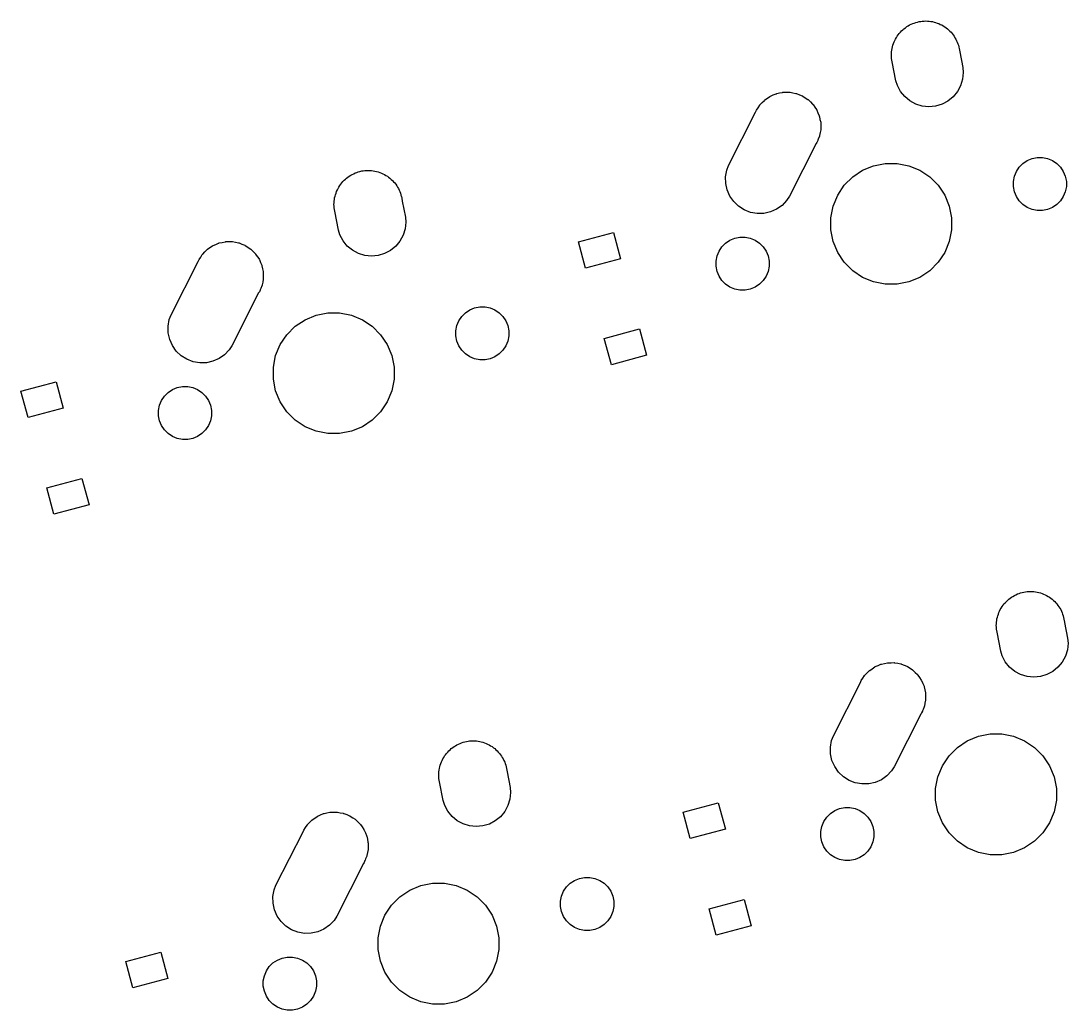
# Model space of a CAD drawing. Extents: x -26.1 to -7.5, y -7.6 to -2.3.
# Drawn here: x -13.969 to -12.608, y -6.463 to -5.178 of the extents above; entities that cross this region are included whole.
import ezdxf

# ---------------------------------------------------------------- set-up
doc = ezdxf.new("R2010")
doc.units = 0
doc.header["$MEASUREMENT"] = 0
doc.layers.add('BLACK', color=7, linetype='CONTINUOUS')

msp = doc.modelspace()

# ---------------------------------------------------------------- linework, layer by layer
at = {"layer": 'BLACK', "linetype": 'CONTINUOUS'}
for p, q in [((-12.8175, -5.18559), (-12.8156, -5.1846)), ((-12.8156, -5.1846), (-12.8138, -5.18343)), ((-12.8138, -5.18343), (-12.8117, -5.18256)), ((-12.8117, -5.18256), (-12.8097, -5.1815)), ((-12.8097, -5.1815), (-12.8077, -5.1809)), ((-12.8077, -5.1809), (-12.8058, -5.18009)), ((-12.8058, -5.18009), (-12.8036, -5.17965)), ((-12.8036, -5.17965), (-12.8014, -5.179)), ((-12.8014, -5.179), (-12.7993, -5.1788)), ((-12.7993, -5.1788), (-12.7972, -5.17839)), ((-12.7972, -5.17839), (-12.795, -5.17839)), ((-12.795, -5.17839), (-12.7927, -5.17817)), ((-12.7927, -5.17817), (-12.7906, -5.17839)), ((-12.7906, -5.17839), (-12.7885, -5.17839)), ((-12.7885, -5.17839), (-12.7863, -5.17883)), ((-12.7863, -5.17883), (-12.784, -5.17906)), ((-12.784, -5.17906), (-12.782, -5.17968)), ((-12.782, -5.17968), (-12.7799, -5.18009)), ((-12.7799, -5.18009), (-12.7778, -5.18095)), ((-12.7778, -5.18095), (-12.7757, -5.18162)), ((-12.7757, -5.18162), (-12.7738, -5.18262)), ((-12.7738, -5.18262), (-12.7719, -5.18343)), ((-12.7719, -5.18343), (-12.77, -5.18468)), ((-12.8308, -5.19982), (-12.8298, -5.19782)), ((-12.8298, -5.19782), (-12.8284, -5.1962)), ((-12.8284, -5.1962), (-12.8273, -5.19444)), ((-12.8273, -5.19444), (-12.8257, -5.19284)), ((-12.8257, -5.19284), (-12.8242, -5.1911)), ((-12.8242, -5.1911), (-12.8226, -5.18977)), ((-12.8226, -5.18977), (-12.8211, -5.18827)), ((-12.8211, -5.18827), (-12.8192, -5.18702)), ((-12.8192, -5.18702), (-12.8175, -5.18559)), ((-12.77, -5.18468), (-12.768, -5.18576)), ((-12.768, -5.18576), (-12.7664, -5.1871)), ((-12.7664, -5.1871), (-12.7646, -5.18827)), ((-12.7646, -5.18827), (-12.763, -5.18987)), ((-12.763, -5.18987), (-12.7613, -5.19131)), ((-12.7613, -5.19131), (-12.7599, -5.19295)), ((-12.7599, -5.19295), (-12.7584, -5.19444)), ((-12.7584, -5.19444), (-12.7572, -5.19632)), ((-12.7572, -5.19632), (-12.7558, -5.19808)), ((-12.7558, -5.19808), (-12.7548, -5.19994)), ((-12.8365, -5.21385), (-12.8359, -5.21183)), ((-12.8359, -5.21183), (-12.8354, -5.20976)), ((-12.8354, -5.20976), (-12.8346, -5.20767)), ((-12.8346, -5.20767), (-12.8339, -5.20551)), ((-12.8339, -5.20551), (-12.8329, -5.20365)), ((-12.8329, -5.20365), (-12.8321, -5.2017)), ((-12.8321, -5.2017), (-12.8308, -5.19982)), ((-12.7548, -5.19994), (-12.7536, -5.2017)), ((-12.7536, -5.2017), (-12.7527, -5.20379)), ((-12.7527, -5.20379), (-12.7517, -5.20579)), ((-12.7517, -5.20579), (-12.7511, -5.20781)), ((-12.7511, -5.20781), (-12.7503, -5.20976)), ((-12.7503, -5.20976), (-12.7498, -5.21198)), ((-12.8374, -5.22253), (-12.8371, -5.22043)), ((-12.8371, -5.22478), (-12.8374, -5.22253)), ((-12.8371, -5.21831), (-12.8367, -5.2161)), ((-12.8371, -5.22043), (-12.8371, -5.21831)), ((-12.8371, -5.22704), (-12.8371, -5.22478)), ((-12.8367, -5.2161), (-12.8365, -5.21385)), ((-12.7498, -5.21198), (-12.7498, -5.21205)), ((-12.7498, -5.21205), (-12.7494, -5.2141)), ((-12.7494, -5.2141), (-12.7486, -5.21831)), ((-12.7486, -5.21831), (-12.7486, -5.21839)), ((-12.7486, -5.21839), (-12.7446, -5.23878)), ((-12.8363, -5.23125), (-12.8371, -5.22704)), ((-12.8315, -5.25577), (-12.8363, -5.23125)), ((-12.7446, -5.23878), (-12.744, -5.24529)), ((-12.744, -5.24529), (-12.7448, -5.25397)), ((-12.8296, -5.26203), (-12.8315, -5.25577)), ((-12.8256, -5.26974), (-12.8296, -5.26203)), ((-12.7474, -5.26231), (-12.7515, -5.26999)), ((-12.7448, -5.25397), (-12.7474, -5.26231)), ((-13.0017, -5.2807), (-12.9985, -5.27854)), ((-12.9985, -5.27854), (-12.9953, -5.27631)), ((-12.9953, -5.27631), (-12.9949, -5.27612)), ((-12.9949, -5.27612), (-12.9945, -5.27585)), ((-12.9945, -5.27585), (-12.9909, -5.27436)), ((-12.9909, -5.27436), (-12.9873, -5.2728)), ((-12.9873, -5.2728), (-12.9869, -5.2727)), ((-12.9869, -5.2727), (-12.9864, -5.27251)), ((-12.9864, -5.27251), (-12.9826, -5.27176)), ((-12.9826, -5.27176), (-12.9788, -5.27092)), ((-12.9788, -5.27092), (-12.9783, -5.27091)), ((-12.9783, -5.27091), (-12.9779, -5.27081)), ((-12.9779, -5.27081), (-12.974, -5.27081)), ((-12.974, -5.27081), (-12.9701, -5.27073)), ((-12.9701, -5.27073), (-12.9696, -5.27081)), ((-12.9696, -5.27081), (-12.9691, -5.27081)), ((-12.9691, -5.27081), (-12.9653, -5.27157)), ((-12.9653, -5.27157), (-12.9615, -5.27225)), ((-12.9615, -5.27225), (-12.9611, -5.27242)), ((-12.9611, -5.27242), (-12.9606, -5.27251)), ((-12.9606, -5.27251), (-12.957, -5.274)), ((-12.957, -5.274), (-12.9534, -5.27541)), ((-12.9534, -5.27541), (-12.953, -5.27567)), ((-12.953, -5.27567), (-12.9525, -5.27585)), ((-12.9525, -5.27585), (-12.9493, -5.27802)), ((-12.9493, -5.27802), (-12.946, -5.28011)), ((-12.82, -5.2765), (-12.8256, -5.26974)), ((-12.8133, -5.28206), (-12.82, -5.2765)), ((-12.7571, -5.27672), (-12.7639, -5.28223)), ((-12.7515, -5.26999), (-12.7571, -5.27672)), ((-13.0128, -5.29412), (-13.0106, -5.29089)), ((-13.0106, -5.29089), (-13.0085, -5.28761)), ((-13.0085, -5.28761), (-13.0082, -5.28727)), ((-13.0082, -5.28727), (-13.0079, -5.28687)), ((-13.0079, -5.28687), (-13.0052, -5.28412)), ((-13.0052, -5.28412), (-13.0025, -5.28131)), ((-13.0025, -5.28131), (-13.0021, -5.28104)), ((-13.0021, -5.28104), (-13.0017, -5.2807)), ((-12.946, -5.28011), (-12.9457, -5.28044)), ((-12.9457, -5.28044), (-12.9453, -5.2807)), ((-12.9453, -5.2807), (-12.9425, -5.28345)), ((-12.9425, -5.28345), (-12.9397, -5.28614)), ((-12.9397, -5.28614), (-12.9394, -5.28653)), ((-12.9394, -5.28653), (-12.9391, -5.28687)), ((-12.9391, -5.28687), (-12.9369, -5.2901)), ((-12.9369, -5.2901), (-12.9347, -5.29329)), ((-12.9347, -5.29329), (-12.9345, -5.29373)), ((-12.8056, -5.2862), (-12.8133, -5.28206)), ((-12.7973, -5.28876), (-12.8056, -5.2862)), ((-12.7886, -5.28965), (-12.7973, -5.28876)), ((-12.7799, -5.28882), (-12.7886, -5.28965)), ((-12.7716, -5.28632), (-12.7799, -5.28882)), ((-12.7639, -5.28223), (-12.7716, -5.28632)), ((-13.0489, -5.36588), (-13.0138, -5.29658)), ((-13.0138, -5.29658), (-13.0128, -5.29412)), ((-12.9345, -5.29373), (-12.9343, -5.29412)), ((-12.9343, -5.29412), (-12.9328, -5.29772)), ((-12.9328, -5.29772), (-12.9312, -5.30128)), ((-12.9312, -5.30128), (-12.9311, -5.30174)), ((-12.9311, -5.30174), (-12.9309, -5.30218)), ((-12.9309, -5.30218), (-12.9302, -5.306)), ((-12.9302, -5.306), (-12.9293, -5.3098)), ((-12.9292, -5.31947), (-12.93, -5.32328)), ((-12.9293, -5.3098), (-12.9293, -5.31027)), ((-12.9293, -5.31027), (-12.9292, -5.31074)), ((-12.9292, -5.31074), (-12.9292, -5.31463)), ((-12.9292, -5.31463), (-12.9291, -5.31852)), ((-12.9291, -5.31852), (-12.9292, -5.31899)), ((-12.9292, -5.31899), (-12.9292, -5.31947)), ((-12.9332, -5.33363), (-12.9343, -5.33608)), ((-12.933, -5.3332), (-12.9332, -5.33363)), ((-12.9324, -5.33161), (-12.933, -5.3332)), ((-12.9309, -5.32802), (-12.9324, -5.33161)), ((-12.9308, -5.32756), (-12.9309, -5.32802)), ((-12.9307, -5.32711), (-12.9308, -5.32756)), ((-12.93, -5.32328), (-12.9307, -5.32711)), ((-12.9352, -5.33751), (-12.9699, -5.40595)), ((-12.9343, -5.33608), (-12.9352, -5.33751)), ((-12.6665, -5.36322), (-12.6608, -5.35945)), ((-12.6608, -5.35945), (-12.6545, -5.35686)), ((-12.6545, -5.35686), (-12.6479, -5.35553)), ((-12.6479, -5.35553), (-12.6411, -5.35553)), ((-12.6411, -5.35553), (-12.6344, -5.35686)), ((-12.6344, -5.35686), (-12.6282, -5.35945)), ((-12.6282, -5.35945), (-12.6225, -5.36322)), ((-13.5342, -5.37562), (-13.5322, -5.37501)), ((-13.5322, -5.37501), (-13.5302, -5.3742)), ((-13.5302, -5.3742), (-13.528, -5.37376)), ((-13.528, -5.37376), (-13.5258, -5.37311)), ((-13.5258, -5.37311), (-13.5237, -5.37291)), ((-13.5237, -5.37291), (-13.5217, -5.3725)), ((-13.5217, -5.3725), (-13.5194, -5.3725)), ((-13.5194, -5.3725), (-13.5171, -5.37229)), ((-13.5171, -5.37229), (-13.515, -5.3725)), ((-13.515, -5.3725), (-13.5129, -5.3725)), ((-13.5129, -5.3725), (-13.5107, -5.37294)), ((-13.5107, -5.37294), (-13.5085, -5.37317)), ((-13.5085, -5.37317), (-13.5064, -5.37379)), ((-13.5064, -5.37379), (-13.5044, -5.3742)), ((-13.5044, -5.3742), (-13.5023, -5.37507)), ((-13.5023, -5.37507), (-13.5001, -5.37573)), ((-13.0528, -5.38056), (-13.0513, -5.37197)), ((-13.0513, -5.37197), (-13.0489, -5.36588)), ((-12.8877, -5.38077), (-12.8749, -5.37218)), ((-12.8749, -5.37218), (-12.8606, -5.36626)), ((-12.8606, -5.36626), (-12.8454, -5.36324)), ((-12.8454, -5.36324), (-12.83, -5.36324)), ((-12.83, -5.36324), (-12.8148, -5.36626)), ((-12.8148, -5.36626), (-12.8005, -5.37218)), ((-12.8005, -5.37218), (-12.7876, -5.38077)), ((-12.6776, -5.37993), (-12.675, -5.37366)), ((-12.675, -5.37366), (-12.6713, -5.36802)), ((-12.6713, -5.36802), (-12.6665, -5.36322)), ((-12.6225, -5.36322), (-12.6177, -5.36802)), ((-12.6177, -5.36802), (-12.614, -5.37366)), ((-12.614, -5.37366), (-12.6114, -5.37993)), ((-13.5529, -5.39031), (-13.5517, -5.38856)), ((-13.5517, -5.38856), (-13.5501, -5.38696)), ((-13.5501, -5.38696), (-13.5487, -5.38521)), ((-13.5487, -5.38521), (-13.547, -5.38388)), ((-13.547, -5.38388), (-13.5455, -5.38239)), ((-13.5455, -5.38239), (-13.5437, -5.38113)), ((-13.5437, -5.38113), (-13.5419, -5.3797)), ((-13.5419, -5.3797), (-13.54, -5.37871)), ((-13.54, -5.37871), (-13.5383, -5.37754)), ((-13.5383, -5.37754), (-13.5362, -5.37667)), ((-13.5362, -5.37667), (-13.5342, -5.37562)), ((-13.5001, -5.37573), (-13.4983, -5.37673)), ((-13.4983, -5.37673), (-13.4963, -5.37754)), ((-13.4963, -5.37754), (-13.4944, -5.3788)), ((-13.4944, -5.3788), (-13.4924, -5.37987)), ((-13.4924, -5.37987), (-13.4908, -5.38122)), ((-13.4908, -5.38122), (-13.4891, -5.38239)), ((-13.4891, -5.38239), (-13.4875, -5.38399)), ((-13.4875, -5.38399), (-13.4857, -5.38543)), ((-13.4857, -5.38543), (-13.4844, -5.38706)), ((-13.4844, -5.38706), (-13.4829, -5.38856)), ((-13.4829, -5.38856), (-13.4816, -5.39044)), ((-13.0526, -5.38928), (-13.0528, -5.38056)), ((-12.8987, -5.3917), (-12.8877, -5.38077)), ((-12.7876, -5.38077), (-12.7767, -5.3917)), ((-12.6789, -5.38659), (-12.6776, -5.37993)), ((-12.6789, -5.39337), (-12.6789, -5.38659)), ((-12.6114, -5.37993), (-12.61, -5.38659)), ((-12.61, -5.38659), (-12.61, -5.39337)), ((-13.5599, -5.40387), (-13.559, -5.40178)), ((-13.559, -5.40178), (-13.5584, -5.39962)), ((-13.5584, -5.39962), (-13.5574, -5.39776)), ((-13.5574, -5.39776), (-13.5565, -5.39581)), ((-13.5565, -5.39581), (-13.5553, -5.39393)), ((-13.5553, -5.39393), (-13.5542, -5.39194)), ((-13.5542, -5.39194), (-13.5529, -5.39031)), ((-13.4816, -5.39044), (-13.4802, -5.39219)), ((-13.4802, -5.39219), (-13.4792, -5.39406)), ((-13.4792, -5.39406), (-13.478, -5.39581)), ((-13.478, -5.39581), (-13.4772, -5.3979)), ((-13.4772, -5.3979), (-13.4761, -5.3999)), ((-13.4761, -5.3999), (-13.4755, -5.40192)), ((-13.4755, -5.40192), (-13.4747, -5.40387)), ((-13.0508, -5.3978), (-13.0526, -5.38928)), ((-13.0472, -5.40579), (-13.0508, -5.3978)), ((-12.9072, -5.40456), (-12.8987, -5.3917)), ((-12.7767, -5.3917), (-12.7681, -5.40456)), ((-12.6776, -5.40003), (-12.6789, -5.39337)), ((-12.675, -5.4063), (-12.6776, -5.40003)), ((-12.6114, -5.40003), (-12.614, -5.4063)), ((-12.61, -5.39337), (-12.6114, -5.40003)), ((-13.5618, -5.41664), (-13.5616, -5.41454)), ((-13.5616, -5.41243), (-13.5611, -5.41021)), ((-13.5616, -5.41454), (-13.5616, -5.41243)), ((-13.5611, -5.41021), (-13.5609, -5.40796)), ((-13.5609, -5.40796), (-13.5603, -5.40594)), ((-13.5603, -5.40594), (-13.5599, -5.40387)), ((-13.4747, -5.40387), (-13.4743, -5.40609)), ((-13.4743, -5.40609), (-13.4742, -5.40616)), ((-13.4742, -5.40616), (-13.4738, -5.40821)), ((-13.4738, -5.40821), (-13.473, -5.41243)), ((-13.473, -5.41243), (-13.473, -5.41251)), ((-13.473, -5.41251), (-13.469, -5.4329)), ((-13.0422, -5.41294), (-13.0472, -5.40579)), ((-13.0359, -5.41897), (-13.0422, -5.41294)), ((-12.9735, -5.41147), (-12.9795, -5.41777)), ((-12.9699, -5.40595), (-12.9735, -5.41147)), ((-12.9132, -5.41885), (-12.9072, -5.40456)), ((-12.7681, -5.40456), (-12.7622, -5.41885)), ((-12.6713, -5.41194), (-12.675, -5.4063)), ((-12.6665, -5.41674), (-12.6713, -5.41194)), ((-12.6177, -5.41194), (-12.6225, -5.41674)), ((-12.614, -5.4063), (-12.6177, -5.41194)), ((-13.5616, -5.41889), (-13.5618, -5.41664)), ((-13.5616, -5.42115), (-13.5616, -5.41889)), ((-13.5608, -5.42537), (-13.5616, -5.42115)), ((-13.556, -5.44988), (-13.5608, -5.42537)), ((-13.0286, -5.42366), (-13.0359, -5.41897)), ((-13.0205, -5.42683), (-13.0286, -5.42366)), ((-13.0119, -5.42835), (-13.0205, -5.42683)), ((-13.0031, -5.42816), (-13.0119, -5.42835)), ((-12.9946, -5.42628), (-13.0031, -5.42816)), ((-12.9866, -5.42277), (-12.9946, -5.42628)), ((-12.9795, -5.41777), (-12.9866, -5.42277)), ((-12.9162, -5.43401), (-12.9132, -5.41885)), ((-12.7622, -5.41885), (-12.7592, -5.43401)), ((-12.6608, -5.42051), (-12.6665, -5.41674)), ((-12.6545, -5.42311), (-12.6608, -5.42051)), ((-12.6479, -5.42443), (-12.6545, -5.42311)), ((-12.6411, -5.42443), (-12.6479, -5.42443)), ((-12.6344, -5.42311), (-12.6411, -5.42443)), ((-12.6282, -5.42051), (-12.6344, -5.42311)), ((-12.6225, -5.41674), (-12.6282, -5.42051)), ((-13.4684, -5.43941), (-13.4693, -5.44809)), ((-13.469, -5.4329), (-13.4684, -5.43941)), ((-12.9162, -5.44948), (-12.9162, -5.43401)), ((-12.7592, -5.43401), (-12.7592, -5.44948)), ((-13.5541, -5.45615), (-13.556, -5.44988)), ((-13.55, -5.46386), (-13.5541, -5.45615)), ((-13.4718, -5.45643), (-13.476, -5.46411)), ((-13.4693, -5.44809), (-13.4718, -5.45643)), ((-13.2441, -5.46505), (-13.1985, -5.45283)), ((-13.1985, -5.45283), (-13.1893, -5.48705)), ((-12.9132, -5.46464), (-12.9162, -5.44948)), ((-12.7592, -5.44948), (-12.7622, -5.46464)), ((-13.7198, -5.47043), (-13.7193, -5.47023)), ((-13.7193, -5.47023), (-13.7189, -5.46997)), ((-13.7189, -5.46997), (-13.7153, -5.46848)), ((-13.7153, -5.46848), (-13.7118, -5.46691)), ((-13.7118, -5.46691), (-13.7113, -5.46681)), ((-13.7113, -5.46681), (-13.7109, -5.46663)), ((-13.7109, -5.46663), (-13.7071, -5.46587)), ((-13.7071, -5.46587), (-13.7033, -5.46503)), ((-13.7033, -5.46503), (-13.7028, -5.46502)), ((-13.7028, -5.46502), (-13.7023, -5.46493)), ((-13.7023, -5.46493), (-13.6984, -5.46493)), ((-13.6984, -5.46493), (-13.6945, -5.46484)), ((-13.6945, -5.46484), (-13.6941, -5.46493)), ((-13.6941, -5.46493), (-13.6936, -5.46493)), ((-13.6936, -5.46493), (-13.6898, -5.46569)), ((-13.6898, -5.46569), (-13.686, -5.46636)), ((-13.686, -5.46636), (-13.6855, -5.46654)), ((-13.6855, -5.46654), (-13.685, -5.46663)), ((-13.685, -5.46663), (-13.6814, -5.46812)), ((-13.6814, -5.46812), (-13.6778, -5.46953)), ((-13.6778, -5.46953), (-13.6774, -5.46978)), ((-13.6774, -5.46978), (-13.677, -5.46997)), ((-13.677, -5.46997), (-13.6737, -5.47213)), ((-13.5445, -5.47062), (-13.55, -5.46386)), ((-13.476, -5.46411), (-13.4815, -5.47083)), ((-13.2349, -5.49928), (-13.2441, -5.46505)), ((-13.0576, -5.47155), (-13.0528, -5.46675)), ((-13.0528, -5.46675), (-13.0472, -5.46298)), ((-13.0472, -5.46298), (-13.0409, -5.46038)), ((-13.0409, -5.46038), (-13.0343, -5.45906)), ((-13.0343, -5.45906), (-13.0275, -5.45906)), ((-13.0275, -5.45906), (-13.0208, -5.46038)), ((-13.0208, -5.46038), (-13.0145, -5.46298)), ((-13.0145, -5.46298), (-13.0089, -5.46675)), ((-13.0089, -5.46675), (-13.0041, -5.47155)), ((-12.9072, -5.47893), (-12.9132, -5.46464)), ((-12.7622, -5.46464), (-12.7681, -5.47893)), ((-13.735, -5.485), (-13.733, -5.48173)), ((-13.733, -5.48173), (-13.7326, -5.48138)), ((-13.7326, -5.48138), (-13.7324, -5.48098)), ((-13.7324, -5.48098), (-13.7296, -5.47823)), ((-13.7296, -5.47823), (-13.7269, -5.47543)), ((-13.7269, -5.47543), (-13.7265, -5.47515)), ((-13.7265, -5.47515), (-13.7262, -5.47481)), ((-13.7262, -5.47481), (-13.723, -5.47265)), ((-13.723, -5.47265), (-13.7198, -5.47043)), ((-13.6737, -5.47213), (-13.6705, -5.47422)), ((-13.6705, -5.47422), (-13.6701, -5.47455)), ((-13.6701, -5.47455), (-13.6697, -5.47481)), ((-13.6697, -5.47481), (-13.667, -5.47757)), ((-13.667, -5.47757), (-13.6642, -5.48026)), ((-13.6642, -5.48026), (-13.6639, -5.48065)), ((-13.6639, -5.48065), (-13.6636, -5.48098)), ((-13.6636, -5.48098), (-13.6614, -5.48422)), ((-13.5378, -5.47618), (-13.5445, -5.47062)), ((-13.5301, -5.48031), (-13.5378, -5.47618)), ((-13.5217, -5.48288), (-13.5301, -5.48031)), ((-13.5131, -5.48376), (-13.5217, -5.48288)), ((-13.5044, -5.48294), (-13.5131, -5.48376)), ((-13.496, -5.48043), (-13.5044, -5.48294)), ((-13.4883, -5.47634), (-13.496, -5.48043)), ((-13.4815, -5.47083), (-13.4883, -5.47634)), ((-13.0653, -5.49011), (-13.064, -5.48346)), ((-13.064, -5.48346), (-13.0614, -5.47719)), ((-13.0614, -5.47719), (-13.0576, -5.47155)), ((-13.0041, -5.47155), (-13.0003, -5.47719)), ((-13.0003, -5.47719), (-12.9977, -5.48346)), ((-12.9977, -5.48346), (-12.9964, -5.49011)), ((-12.8987, -5.49178), (-12.9072, -5.47893)), ((-12.7681, -5.47893), (-12.7767, -5.49178)), ((-13.7734, -5.55999), (-13.7382, -5.4907)), ((-13.7382, -5.4907), (-13.7372, -5.48824)), ((-13.7372, -5.48824), (-13.735, -5.485)), ((-13.6614, -5.48422), (-13.6592, -5.4874)), ((-13.6592, -5.4874), (-13.659, -5.48784)), ((-13.659, -5.48784), (-13.6587, -5.48824)), ((-13.6587, -5.48824), (-13.6572, -5.49183)), ((-13.6572, -5.49183), (-13.6557, -5.49539)), ((-13.6557, -5.49539), (-13.6555, -5.49586)), ((-13.6555, -5.49586), (-13.6554, -5.4963)), ((-13.6554, -5.4963), (-13.6546, -5.50011)), ((-13.1893, -5.48705), (-13.2349, -5.49928)), ((-13.0653, -5.4969), (-13.0653, -5.49011)), ((-13.064, -5.50356), (-13.0653, -5.4969)), ((-12.9964, -5.4969), (-12.9977, -5.50356)), ((-12.9964, -5.49011), (-12.9964, -5.4969)), ((-12.8877, -5.50272), (-12.8987, -5.49178)), ((-12.7767, -5.49178), (-12.7876, -5.50272)), ((-13.6546, -5.50011), (-13.6538, -5.50391)), ((-13.6538, -5.50391), (-13.6538, -5.50439)), ((-13.6538, -5.50439), (-13.6537, -5.50486)), ((-13.6537, -5.50486), (-13.6537, -5.50875)), ((-13.6537, -5.50875), (-13.6536, -5.51263)), ((-13.0614, -5.50983), (-13.064, -5.50356)), ((-13.0576, -5.51547), (-13.0614, -5.50983)), ((-13.0003, -5.50983), (-13.0041, -5.51547)), ((-12.9977, -5.50356), (-13.0003, -5.50983)), ((-12.8749, -5.51131), (-12.8877, -5.50272)), ((-12.7876, -5.50272), (-12.8005, -5.51131)), ((-13.6554, -5.52214), (-13.6569, -5.52573)), ((-13.6553, -5.52167), (-13.6554, -5.52214)), ((-13.6551, -5.52122), (-13.6553, -5.52167)), ((-13.6544, -5.51739), (-13.6551, -5.52122)), ((-13.6537, -5.51358), (-13.6544, -5.51739)), ((-13.6536, -5.51263), (-13.6537, -5.5131)), ((-13.6537, -5.5131), (-13.6537, -5.51358)), ((-13.0528, -5.52027), (-13.0576, -5.51547)), ((-13.0472, -5.52404), (-13.0528, -5.52027)), ((-13.0409, -5.52663), (-13.0472, -5.52404)), ((-13.0145, -5.52404), (-13.0208, -5.52663)), ((-13.0089, -5.52027), (-13.0145, -5.52404)), ((-13.0041, -5.51547), (-13.0089, -5.52027)), ((-12.8606, -5.51723), (-12.8749, -5.51131)), ((-12.8454, -5.52024), (-12.8606, -5.51723)), ((-12.83, -5.52024), (-12.8454, -5.52024)), ((-12.8148, -5.51723), (-12.83, -5.52024)), ((-12.8005, -5.51131), (-12.8148, -5.51723)), ((-13.6597, -5.53162), (-13.6944, -5.60007)), ((-13.6587, -5.5302), (-13.6597, -5.53162)), ((-13.6577, -5.52774), (-13.6587, -5.5302)), ((-13.6575, -5.52732), (-13.6577, -5.52774)), ((-13.6569, -5.52573), (-13.6575, -5.52732)), ((-13.0343, -5.52796), (-13.0409, -5.52663)), ((-13.0275, -5.52796), (-13.0343, -5.52796)), ((-13.0208, -5.52663), (-13.0275, -5.52796)), ((-13.3853, -5.55357), (-13.379, -5.55097)), ((-13.379, -5.55097), (-13.3723, -5.54965)), ((-13.3723, -5.54965), (-13.3655, -5.54965)), ((-13.3655, -5.54965), (-13.3589, -5.55097)), ((-13.3589, -5.55097), (-13.3526, -5.55357)), ((-13.7758, -5.56608), (-13.7734, -5.55999)), ((-13.5993, -5.56629), (-13.585, -5.56037)), ((-13.585, -5.56037), (-13.5699, -5.55736)), ((-13.5699, -5.55736), (-13.5544, -5.55736)), ((-13.5544, -5.55736), (-13.5392, -5.56037)), ((-13.5392, -5.56037), (-13.5249, -5.56629)), ((-13.3995, -5.56778), (-13.3957, -5.56213)), ((-13.3957, -5.56213), (-13.3909, -5.55734)), ((-13.3909, -5.55734), (-13.3853, -5.55357)), ((-13.3526, -5.55357), (-13.347, -5.55734)), ((-13.347, -5.55734), (-13.3422, -5.56213)), ((-13.3422, -5.56213), (-13.3384, -5.56778)), ((-13.7773, -5.57467), (-13.7758, -5.56608)), ((-13.7771, -5.5834), (-13.7773, -5.57467)), ((-13.6231, -5.58582), (-13.6122, -5.57488)), ((-13.6122, -5.57488), (-13.5993, -5.56629)), ((-13.5249, -5.56629), (-13.5121, -5.57488)), ((-13.5121, -5.57488), (-13.5012, -5.58582)), ((-13.4034, -5.5807), (-13.4021, -5.57405)), ((-13.4021, -5.57405), (-13.3995, -5.56778)), ((-13.3384, -5.56778), (-13.3358, -5.57405)), ((-13.3358, -5.57405), (-13.3345, -5.5807)), ((-13.2105, -5.59055), (-13.1649, -5.57832)), ((-13.1649, -5.57832), (-13.1557, -5.61255)), ((-13.7752, -5.59192), (-13.7771, -5.5834)), ((-13.7717, -5.5999), (-13.7752, -5.59192)), ((-13.6317, -5.59867), (-13.6231, -5.58582)), ((-13.5012, -5.58582), (-13.4926, -5.59867)), ((-13.4034, -5.58749), (-13.4034, -5.5807)), ((-13.4021, -5.59414), (-13.4034, -5.58749)), ((-13.3345, -5.58749), (-13.3358, -5.59414)), ((-13.3345, -5.5807), (-13.3345, -5.58749)), ((-13.2013, -5.62477), (-13.2105, -5.59055)), ((-13.7667, -5.60705), (-13.7717, -5.5999)), ((-13.6979, -5.60558), (-13.7039, -5.61188)), ((-13.6944, -5.60007), (-13.6979, -5.60558)), ((-13.6376, -5.61296), (-13.6317, -5.59867)), ((-13.4926, -5.59867), (-13.4866, -5.61296)), ((-13.3995, -5.60041), (-13.4021, -5.59414)), ((-13.3957, -5.60605), (-13.3995, -5.60041)), ((-13.3909, -5.61085), (-13.3957, -5.60605)), ((-13.3422, -5.60605), (-13.347, -5.61085)), ((-13.3384, -5.60041), (-13.3422, -5.60605)), ((-13.3358, -5.59414), (-13.3384, -5.60041)), ((-13.7604, -5.61309), (-13.7667, -5.60705)), ((-13.753, -5.61778), (-13.7604, -5.61309)), ((-13.7449, -5.62094), (-13.753, -5.61778)), ((-13.7111, -5.61688), (-13.7191, -5.62039)), ((-13.7039, -5.61188), (-13.7111, -5.61688)), ((-13.6406, -5.62813), (-13.6376, -5.61296)), ((-13.4866, -5.61296), (-13.4836, -5.62813)), ((-13.3853, -5.61462), (-13.3909, -5.61085)), ((-13.379, -5.61722), (-13.3853, -5.61462)), ((-13.3723, -5.61854), (-13.379, -5.61722)), ((-13.3655, -5.61854), (-13.3723, -5.61854)), ((-13.3589, -5.61722), (-13.3655, -5.61854)), ((-13.3526, -5.61462), (-13.3589, -5.61722)), ((-13.347, -5.61085), (-13.3526, -5.61462)), ((-13.1557, -5.61255), (-13.2013, -5.62477)), ((-13.7363, -5.62246), (-13.7449, -5.62094)), ((-13.7276, -5.62228), (-13.7363, -5.62246)), ((-13.7191, -5.62039), (-13.7276, -5.62228)), ((-13.6406, -5.64359), (-13.6406, -5.62813)), ((-13.4836, -5.62813), (-13.4836, -5.64359)), ((-13.9686, -5.65917), (-13.9229, -5.64694)), ((-13.9229, -5.64694), (-13.9138, -5.68117)), ((-13.6376, -5.65876), (-13.6406, -5.64359)), ((-13.4836, -5.64359), (-13.4866, -5.65876)), ((-13.9594, -5.69339), (-13.9686, -5.65917)), ((-13.7821, -5.66566), (-13.7773, -5.66086)), ((-13.7773, -5.66086), (-13.7716, -5.65709)), ((-13.7716, -5.65709), (-13.7654, -5.6545)), ((-13.7654, -5.6545), (-13.7587, -5.65317)), ((-13.7587, -5.65317), (-13.7519, -5.65317)), ((-13.7519, -5.65317), (-13.7453, -5.6545)), ((-13.7453, -5.6545), (-13.739, -5.65709)), ((-13.739, -5.65709), (-13.7334, -5.66086)), ((-13.7334, -5.66086), (-13.7286, -5.66566)), ((-13.6317, -5.67304), (-13.6376, -5.65876)), ((-13.4866, -5.65876), (-13.4926, -5.67304)), ((-13.7884, -5.67757), (-13.7858, -5.6713)), ((-13.7858, -5.6713), (-13.7821, -5.66566)), ((-13.7286, -5.66566), (-13.7248, -5.6713)), ((-13.7248, -5.6713), (-13.7222, -5.67757)), ((-13.6231, -5.6859), (-13.6317, -5.67304)), ((-13.4926, -5.67304), (-13.5012, -5.6859)), ((-13.9138, -5.68117), (-13.9594, -5.69339)), ((-13.7898, -5.68423), (-13.7884, -5.67757)), ((-13.7898, -5.69102), (-13.7898, -5.68423)), ((-13.7222, -5.67757), (-13.7209, -5.68423)), ((-13.7209, -5.68423), (-13.7209, -5.69102)), ((-13.6122, -5.69683), (-13.6231, -5.6859)), ((-13.5012, -5.6859), (-13.5121, -5.69683)), ((-13.7884, -5.69767), (-13.7898, -5.69102)), ((-13.7858, -5.70394), (-13.7884, -5.69767)), ((-13.7222, -5.69767), (-13.7248, -5.70394)), ((-13.7209, -5.69102), (-13.7222, -5.69767)), ((-13.5993, -5.70542), (-13.6122, -5.69683)), ((-13.5121, -5.69683), (-13.5249, -5.70542)), ((-13.7821, -5.70958), (-13.7858, -5.70394)), ((-13.7773, -5.71438), (-13.7821, -5.70958)), ((-13.7716, -5.71815), (-13.7773, -5.71438)), ((-13.7334, -5.71438), (-13.739, -5.71815)), ((-13.7286, -5.70958), (-13.7334, -5.71438)), ((-13.7248, -5.70394), (-13.7286, -5.70958)), ((-13.585, -5.71134), (-13.5993, -5.70542)), ((-13.5699, -5.71436), (-13.585, -5.71134)), ((-13.5544, -5.71436), (-13.5699, -5.71436)), ((-13.5392, -5.71134), (-13.5544, -5.71436)), ((-13.5249, -5.70542), (-13.5392, -5.71134)), ((-13.7654, -5.72075), (-13.7716, -5.71815)), ((-13.7587, -5.72207), (-13.7654, -5.72075)), ((-13.7519, -5.72207), (-13.7587, -5.72207)), ((-13.7453, -5.72075), (-13.7519, -5.72207)), ((-13.739, -5.71815), (-13.7453, -5.72075)), ((-13.9349, -5.78466), (-13.8893, -5.77244)), ((-13.8893, -5.77244), (-13.8801, -5.80666)), ((-13.9258, -5.81889), (-13.9349, -5.78466)), ((-13.8801, -5.80666), (-13.9258, -5.81889)), ((-12.6588, -5.91956), (-12.6565, -5.91934)), ((-12.6565, -5.91934), (-12.6544, -5.91956)), ((-12.6895, -5.93401), (-12.688, -5.93227)), ((-12.688, -5.93227), (-12.6864, -5.93094)), ((-12.6864, -5.93094), (-12.6849, -5.92944)), ((-12.6849, -5.92944), (-12.683, -5.92819)), ((-12.683, -5.92819), (-12.6813, -5.92676)), ((-12.6813, -5.92676), (-12.6794, -5.92577)), ((-12.6794, -5.92577), (-12.6776, -5.9246)), ((-12.6776, -5.9246), (-12.6755, -5.92373)), ((-12.6755, -5.92373), (-12.6735, -5.92267)), ((-12.6735, -5.92267), (-12.6715, -5.92207)), ((-12.6715, -5.92207), (-12.6696, -5.92126)), ((-12.6696, -5.92126), (-12.6674, -5.92082)), ((-12.6674, -5.92082), (-12.6652, -5.92017)), ((-12.6652, -5.92017), (-12.6631, -5.91997)), ((-12.6631, -5.91997), (-12.661, -5.91956)), ((-12.661, -5.91956), (-12.6588, -5.91956)), ((-12.6544, -5.91956), (-12.6523, -5.91956)), ((-12.6523, -5.91956), (-12.6501, -5.92)), ((-12.6501, -5.92), (-12.6478, -5.92023)), ((-12.6478, -5.92023), (-12.6458, -5.92085)), ((-12.6458, -5.92085), (-12.6437, -5.92126)), ((-12.6437, -5.92126), (-12.6416, -5.92212)), ((-12.6416, -5.92212), (-12.6395, -5.92279)), ((-12.6395, -5.92279), (-12.6376, -5.92379)), ((-12.6376, -5.92379), (-12.6357, -5.9246)), ((-12.6357, -5.9246), (-12.6338, -5.92585)), ((-12.6338, -5.92585), (-12.6318, -5.92693)), ((-12.6318, -5.92693), (-12.6302, -5.92827)), ((-12.6302, -5.92827), (-12.6284, -5.92944)), ((-12.6284, -5.92944), (-12.6268, -5.93104)), ((-12.6268, -5.93104), (-12.6251, -5.93248)), ((-12.6251, -5.93248), (-12.6237, -5.93412)), ((-12.6984, -5.94884), (-12.6977, -5.94667)), ((-12.6977, -5.94667), (-12.6967, -5.94482)), ((-12.6967, -5.94482), (-12.6959, -5.94287)), ((-12.6959, -5.94287), (-12.6946, -5.94099)), ((-12.6946, -5.94099), (-12.6936, -5.93899)), ((-12.6936, -5.93899), (-12.6922, -5.93737)), ((-12.6922, -5.93737), (-12.6911, -5.93561)), ((-12.6911, -5.93561), (-12.6895, -5.93401)), ((-12.6237, -5.93412), (-12.6223, -5.93561)), ((-12.6223, -5.93561), (-12.621, -5.93749)), ((-12.621, -5.93749), (-12.6196, -5.93925)), ((-12.6196, -5.93925), (-12.6186, -5.94111)), ((-12.6186, -5.94111), (-12.6174, -5.94287)), ((-12.6174, -5.94287), (-12.6165, -5.94496)), ((-12.6165, -5.94496), (-12.6155, -5.94696)), ((-12.7009, -5.95948), (-12.7005, -5.95726)), ((-12.7009, -5.9616), (-12.7009, -5.95948)), ((-12.7005, -5.95726), (-12.7003, -5.95502)), ((-12.7003, -5.95502), (-12.6997, -5.953)), ((-12.6997, -5.953), (-12.6992, -5.95093)), ((-12.6992, -5.95093), (-12.6984, -5.94884)), ((-12.6155, -5.94696), (-12.6149, -5.94898)), ((-12.6149, -5.94898), (-12.6141, -5.95093)), ((-12.6141, -5.95093), (-12.6136, -5.95315)), ((-12.6136, -5.95315), (-12.6136, -5.95322)), ((-12.6136, -5.95322), (-12.6132, -5.95527)), ((-12.6132, -5.95527), (-12.6124, -5.95948)), ((-12.6124, -5.95948), (-12.6124, -5.95956)), ((-12.6124, -5.95956), (-12.6084, -5.97995)), ((-12.7012, -5.96369), (-12.7009, -5.9616)), ((-12.7009, -5.96595), (-12.7012, -5.96369)), ((-12.7009, -5.96821), (-12.7009, -5.96595)), ((-12.7001, -5.97242), (-12.7009, -5.96821)), ((-12.6953, -5.99694), (-12.7001, -5.97242)), ((-12.6078, -5.98646), (-12.6086, -5.99514)), ((-12.6084, -5.97995), (-12.6078, -5.98646)), ((-12.6934, -6.0032), (-12.6953, -5.99694)), ((-12.6086, -5.99514), (-12.6112, -6.00348)), ((-12.8547, -6.01553), (-12.8511, -6.01397)), ((-12.8511, -6.01397), (-12.8507, -6.01387)), ((-12.8507, -6.01387), (-12.8502, -6.01368)), ((-12.8502, -6.01368), (-12.8464, -6.01292)), ((-12.8464, -6.01292), (-12.8426, -6.01209)), ((-12.8426, -6.01209), (-12.8421, -6.01208)), ((-12.8421, -6.01208), (-12.8417, -6.01198)), ((-12.8417, -6.01198), (-12.8378, -6.01198)), ((-12.8378, -6.01198), (-12.8339, -6.0119)), ((-12.8339, -6.0119), (-12.8334, -6.01198)), ((-12.8334, -6.01198), (-12.833, -6.01198)), ((-12.833, -6.01198), (-12.8291, -6.01274)), ((-12.8291, -6.01274), (-12.8253, -6.01342)), ((-12.8253, -6.01342), (-12.8249, -6.01359)), ((-12.8249, -6.01359), (-12.8244, -6.01368)), ((-12.8244, -6.01368), (-12.8208, -6.01517)), ((-12.6894, -6.01091), (-12.6934, -6.0032)), ((-12.6838, -6.01767), (-12.6894, -6.01091)), ((-12.6153, -6.01116), (-12.6209, -6.01789)), ((-12.6112, -6.00348), (-12.6153, -6.01116)), ((-12.872, -6.02844), (-12.8717, -6.02804)), ((-12.8717, -6.02804), (-12.869, -6.02529)), ((-12.869, -6.02529), (-12.8663, -6.02248)), ((-12.8663, -6.02248), (-12.8659, -6.02221)), ((-12.8659, -6.02221), (-12.8655, -6.02187)), ((-12.8655, -6.02187), (-12.8623, -6.01971)), ((-12.8623, -6.01971), (-12.8591, -6.01748)), ((-12.8591, -6.01748), (-12.8587, -6.01729)), ((-12.8587, -6.01729), (-12.8583, -6.01702)), ((-12.8583, -6.01702), (-12.8547, -6.01553)), ((-12.8208, -6.01517), (-12.8172, -6.01658)), ((-12.8172, -6.01658), (-12.8168, -6.01684)), ((-12.8168, -6.01684), (-12.8163, -6.01702)), ((-12.8163, -6.01702), (-12.8131, -6.01918)), ((-12.8131, -6.01918), (-12.8098, -6.02127)), ((-12.8098, -6.02127), (-12.8095, -6.0216)), ((-12.8095, -6.0216), (-12.8091, -6.02187)), ((-12.8091, -6.02187), (-12.8063, -6.02462)), ((-12.8063, -6.02462), (-12.8035, -6.02731)), ((-12.8035, -6.02731), (-12.8032, -6.0277)), ((-12.8032, -6.0277), (-12.8029, -6.02804)), ((-12.8029, -6.02804), (-12.8007, -6.03127)), ((-12.6771, -6.02323), (-12.6838, -6.01767)), ((-12.6694, -6.02737), (-12.6771, -6.02323)), ((-12.6611, -6.02993), (-12.6694, -6.02737)), ((-12.6354, -6.02749), (-12.6437, -6.02999)), ((-12.6277, -6.0234), (-12.6354, -6.02749)), ((-12.6209, -6.01789), (-12.6277, -6.0234)), ((-12.9127, -6.10704), (-12.8776, -6.03775)), ((-12.8776, -6.03775), (-12.8766, -6.03529)), ((-12.8766, -6.03529), (-12.8744, -6.03206)), ((-12.8744, -6.03206), (-12.8723, -6.02878)), ((-12.8723, -6.02878), (-12.872, -6.02844)), ((-12.8007, -6.03127), (-12.7985, -6.03446)), ((-12.7985, -6.03446), (-12.7983, -6.0349)), ((-12.7983, -6.0349), (-12.7981, -6.03529)), ((-12.7981, -6.03529), (-12.7966, -6.03889)), ((-12.7966, -6.03889), (-12.795, -6.04245)), ((-12.6524, -6.03082), (-12.6611, -6.02993)), ((-12.6437, -6.02999), (-12.6524, -6.03082)), ((-12.795, -6.04245), (-12.7949, -6.04291)), ((-12.7949, -6.04291), (-12.7947, -6.04335)), ((-12.7947, -6.04335), (-12.794, -6.04717)), ((-12.794, -6.04717), (-12.7931, -6.05097)), ((-12.7931, -6.05097), (-12.7931, -6.05144)), ((-12.7931, -6.05144), (-12.793, -6.05191)), ((-12.793, -6.05191), (-12.793, -6.0558)), ((-12.7946, -6.06872), (-12.7947, -6.06919)), ((-12.7945, -6.06828), (-12.7946, -6.06872)), ((-12.7938, -6.06445), (-12.7945, -6.06828)), ((-12.793, -6.06064), (-12.7938, -6.06445)), ((-12.793, -6.0558), (-12.7929, -6.05969)), ((-12.7929, -6.05969), (-12.793, -6.06016)), ((-12.793, -6.06016), (-12.793, -6.06064)), ((-12.799, -6.07868), (-12.8337, -6.14712)), ((-12.7981, -6.07725), (-12.799, -6.07868)), ((-12.797, -6.0748), (-12.7981, -6.07725)), ((-12.7968, -6.07437), (-12.797, -6.0748)), ((-12.7962, -6.07278), (-12.7968, -6.07437)), ((-12.7947, -6.06919), (-12.7962, -6.07278)), ((-12.9151, -6.11314), (-12.9127, -6.10704)), ((-12.7387, -6.11335), (-12.7244, -6.10743)), ((-12.7244, -6.10743), (-12.7092, -6.10441)), ((-12.7092, -6.10441), (-12.6938, -6.10441)), ((-12.6938, -6.10441), (-12.6786, -6.10743)), ((-12.6786, -6.10743), (-12.6643, -6.11335)), ((-13.4108, -6.12505), (-13.4093, -6.12356)), ((-13.4093, -6.12356), (-13.4075, -6.1223)), ((-13.4075, -6.1223), (-13.4057, -6.12087)), ((-13.4057, -6.12087), (-13.4038, -6.11988)), ((-13.4038, -6.11988), (-13.4021, -6.11871)), ((-13.4021, -6.11871), (-13.4, -6.11784)), ((-13.4, -6.11784), (-13.398, -6.11679)), ((-13.398, -6.11679), (-13.396, -6.11618)), ((-13.396, -6.11618), (-13.394, -6.11537)), ((-13.394, -6.11537), (-13.3918, -6.11493)), ((-13.3918, -6.11493), (-13.3896, -6.11428)), ((-13.3896, -6.11428), (-13.3875, -6.11408)), ((-13.3875, -6.11408), (-13.3855, -6.11367)), ((-13.3855, -6.11367), (-13.3832, -6.11367)), ((-13.3832, -6.11367), (-13.3809, -6.11346)), ((-13.3809, -6.11346), (-13.3788, -6.11367)), ((-13.3788, -6.11367), (-13.3767, -6.11367)), ((-13.3767, -6.11367), (-13.3745, -6.11411)), ((-13.3745, -6.11411), (-13.3723, -6.11434)), ((-13.3723, -6.11434), (-13.3703, -6.11496)), ((-13.3703, -6.11496), (-13.3682, -6.11537)), ((-13.3682, -6.11537), (-13.3661, -6.11624)), ((-13.3661, -6.11624), (-13.3639, -6.1169)), ((-13.3639, -6.1169), (-13.3621, -6.1179)), ((-13.3621, -6.1179), (-13.3601, -6.11871)), ((-13.3601, -6.11871), (-13.3582, -6.11997)), ((-13.3582, -6.11997), (-13.3562, -6.12104)), ((-13.3562, -6.12104), (-13.3546, -6.12238)), ((-13.3546, -6.12238), (-13.3529, -6.12356)), ((-13.3529, -6.12356), (-13.3513, -6.12516)), ((-12.9166, -6.12173), (-12.9151, -6.11314)), ((-12.9164, -6.13045), (-12.9166, -6.12173)), ((-12.7625, -6.13287), (-12.7515, -6.12194)), ((-12.7515, -6.12194), (-12.7387, -6.11335)), ((-12.6643, -6.11335), (-12.6514, -6.12194)), ((-12.6514, -6.12194), (-12.6405, -6.13287)), ((-13.4212, -6.13893), (-13.4203, -6.13698)), ((-13.4203, -6.13698), (-13.4191, -6.1351)), ((-13.4191, -6.1351), (-13.418, -6.13311)), ((-13.418, -6.13311), (-13.4167, -6.13148)), ((-13.4167, -6.13148), (-13.4155, -6.12973)), ((-13.4155, -6.12973), (-13.4139, -6.12813)), ((-13.4139, -6.12813), (-13.4125, -6.12638)), ((-13.4125, -6.12638), (-13.4108, -6.12505)), ((-13.3513, -6.12516), (-13.3495, -6.1266)), ((-13.3495, -6.1266), (-13.3482, -6.12823)), ((-13.3482, -6.12823), (-13.3467, -6.12973)), ((-13.3467, -6.12973), (-13.3454, -6.13161)), ((-13.3454, -6.13161), (-13.344, -6.13336)), ((-13.344, -6.13336), (-13.343, -6.13523)), ((-13.343, -6.13523), (-13.3418, -6.13698)), ((-13.3418, -6.13698), (-13.341, -6.13907)), ((-12.9146, -6.13897), (-12.9164, -6.13045)), ((-12.771, -6.14573), (-12.7625, -6.13287)), ((-12.6405, -6.13287), (-12.6319, -6.14573)), ((-13.4249, -6.15138), (-13.4247, -6.14913)), ((-13.4247, -6.14913), (-13.4241, -6.14711)), ((-13.4241, -6.14711), (-13.4237, -6.14504)), ((-13.4237, -6.14504), (-13.4228, -6.14295)), ((-13.4228, -6.14295), (-13.4222, -6.14079)), ((-13.4222, -6.14079), (-13.4212, -6.13893)), ((-13.341, -6.13907), (-13.3399, -6.14107)), ((-13.3399, -6.14107), (-13.3393, -6.14309)), ((-13.3393, -6.14309), (-13.3385, -6.14504)), ((-13.3385, -6.14504), (-13.3381, -6.14726)), ((-13.3381, -6.14726), (-13.338, -6.14733)), ((-13.338, -6.14733), (-13.3376, -6.14938)), ((-13.3376, -6.14938), (-13.3368, -6.1536)), ((-12.911, -6.14696), (-12.9146, -6.13897)), ((-12.906, -6.15411), (-12.911, -6.14696)), ((-12.8337, -6.14712), (-12.8373, -6.15264)), ((-12.777, -6.16002), (-12.771, -6.14573)), ((-12.6319, -6.14573), (-12.626, -6.16002)), ((-13.4256, -6.15781), (-13.4254, -6.15571)), ((-13.4254, -6.16006), (-13.4256, -6.15781)), ((-13.4254, -6.1536), (-13.4249, -6.15138)), ((-13.4254, -6.15571), (-13.4254, -6.1536)), ((-13.4254, -6.16232), (-13.4254, -6.16006)), ((-13.4246, -6.16654), (-13.4254, -6.16232)), ((-13.3368, -6.1536), (-13.3368, -6.15367)), ((-13.3368, -6.15367), (-13.3328, -6.17407)), ((-12.8997, -6.16014), (-12.906, -6.15411)), ((-12.8924, -6.16483), (-12.8997, -6.16014)), ((-12.8504, -6.16394), (-12.8584, -6.16745)), ((-12.8433, -6.15894), (-12.8504, -6.16394)), ((-12.8373, -6.15264), (-12.8433, -6.15894)), ((-12.78, -6.17518), (-12.777, -6.16002)), ((-12.626, -6.16002), (-12.623, -6.17518)), ((-13.4198, -6.19105), (-13.4246, -6.16654)), ((-13.3328, -6.17407), (-13.3322, -6.18058)), ((-12.8843, -6.168), (-12.8924, -6.16483)), ((-12.8757, -6.16952), (-12.8843, -6.168)), ((-12.8669, -6.16933), (-12.8757, -6.16952)), ((-12.8584, -6.16745), (-12.8669, -6.16933)), ((-12.78, -6.19065), (-12.78, -6.17518)), ((-12.623, -6.17518), (-12.623, -6.19065)), ((-13.4179, -6.19732), (-13.4198, -6.19105)), ((-13.3331, -6.18926), (-13.3357, -6.1976)), ((-13.3322, -6.18058), (-13.3331, -6.18926)), ((-12.777, -6.20581), (-12.78, -6.19065)), ((-12.623, -6.19065), (-12.626, -6.20581)), ((-13.4138, -6.20502), (-13.4179, -6.19732)), ((-13.4083, -6.21179), (-13.4138, -6.20502)), ((-13.3357, -6.1976), (-13.3398, -6.20528)), ((-13.1079, -6.20622), (-13.0623, -6.194)), ((-13.0623, -6.194), (-13.0531, -6.22822)), ((-12.9166, -6.20792), (-12.911, -6.20415)), ((-12.911, -6.20415), (-12.9047, -6.20155)), ((-12.9047, -6.20155), (-12.8981, -6.20023)), ((-12.8981, -6.20023), (-12.8913, -6.20023)), ((-12.8913, -6.20023), (-12.8846, -6.20155)), ((-12.8846, -6.20155), (-12.8784, -6.20415)), ((-12.8784, -6.20415), (-12.8727, -6.20792)), ((-13.5934, -6.2194), (-13.5907, -6.2166)), ((-13.5907, -6.2166), (-13.5903, -6.21632)), ((-13.5903, -6.21632), (-13.59, -6.21598)), ((-13.59, -6.21598), (-13.5868, -6.21382)), ((-13.5868, -6.21382), (-13.5836, -6.21159)), ((-13.5836, -6.21159), (-13.5831, -6.2114)), ((-13.5831, -6.2114), (-13.5827, -6.21114)), ((-13.5827, -6.21114), (-13.5791, -6.20965)), ((-13.5791, -6.20965), (-13.5756, -6.20808)), ((-13.5756, -6.20808), (-13.5751, -6.20798)), ((-13.5751, -6.20798), (-13.5747, -6.2078)), ((-13.5747, -6.2078), (-13.5709, -6.20704)), ((-13.5709, -6.20704), (-13.5671, -6.2062)), ((-13.5671, -6.2062), (-13.5666, -6.20619)), ((-13.5666, -6.20619), (-13.5661, -6.2061)), ((-13.5661, -6.2061), (-13.5622, -6.2061)), ((-13.5622, -6.2061), (-13.5583, -6.20601)), ((-13.5583, -6.20601), (-13.5579, -6.2061)), ((-13.5579, -6.2061), (-13.5574, -6.2061)), ((-13.5574, -6.2061), (-13.5536, -6.20686)), ((-13.5536, -6.20686), (-13.5498, -6.20753)), ((-13.5498, -6.20753), (-13.5493, -6.20771)), ((-13.5493, -6.20771), (-13.5488, -6.2078)), ((-13.5488, -6.2078), (-13.5452, -6.20929)), ((-13.5452, -6.20929), (-13.5416, -6.2107)), ((-13.5416, -6.2107), (-13.5412, -6.21095)), ((-13.5412, -6.21095), (-13.5408, -6.21114)), ((-13.5408, -6.21114), (-13.5375, -6.2133)), ((-13.5375, -6.2133), (-13.5343, -6.21539)), ((-13.5343, -6.21539), (-13.5339, -6.21572)), ((-13.5339, -6.21572), (-13.5335, -6.21598)), ((-13.5335, -6.21598), (-13.5308, -6.21873)), ((-13.5308, -6.21873), (-13.528, -6.22142)), ((-13.4016, -6.21735), (-13.4083, -6.21179)), ((-13.3939, -6.22148), (-13.4016, -6.21735)), ((-13.3521, -6.21751), (-13.3598, -6.2216)), ((-13.3453, -6.212), (-13.3521, -6.21751)), ((-13.3398, -6.20528), (-13.3453, -6.212)), ((-13.0988, -6.24045), (-13.1079, -6.20622)), ((-12.9278, -6.22463), (-12.9252, -6.21836)), ((-12.9252, -6.21836), (-12.9214, -6.21272)), ((-12.9214, -6.21272), (-12.9166, -6.20792)), ((-12.8727, -6.20792), (-12.8679, -6.21272)), ((-12.8679, -6.21272), (-12.8641, -6.21836)), ((-12.8641, -6.21836), (-12.8615, -6.22463)), ((-12.771, -6.2201), (-12.777, -6.20581)), ((-12.626, -6.20581), (-12.6319, -6.2201)), ((-13.6372, -6.30116), (-13.602, -6.23187)), ((-13.602, -6.23187), (-13.601, -6.22941)), ((-13.601, -6.22941), (-13.5988, -6.22617)), ((-13.5988, -6.22617), (-13.5968, -6.2229)), ((-13.5968, -6.2229), (-13.5964, -6.22255)), ((-13.5964, -6.22255), (-13.5962, -6.22215)), ((-13.5962, -6.22215), (-13.5934, -6.2194)), ((-13.528, -6.22142), (-13.5277, -6.22182)), ((-13.5277, -6.22182), (-13.5274, -6.22215)), ((-13.5274, -6.22215), (-13.5252, -6.22539)), ((-13.5252, -6.22539), (-13.523, -6.22857)), ((-13.523, -6.22857), (-13.5228, -6.22901)), ((-13.5228, -6.22901), (-13.5225, -6.22941)), ((-13.5225, -6.22941), (-13.521, -6.233)), ((-13.3855, -6.22405), (-13.3939, -6.22148)), ((-13.3769, -6.22493), (-13.3855, -6.22405)), ((-13.3682, -6.2241), (-13.3769, -6.22493)), ((-13.3598, -6.2216), (-13.3682, -6.2241)), ((-13.0531, -6.22822), (-13.0988, -6.24045)), ((-12.9291, -6.23128), (-12.9278, -6.22463)), ((-12.9291, -6.23807), (-12.9291, -6.23128)), ((-12.8615, -6.22463), (-12.8602, -6.23128)), ((-12.8602, -6.23128), (-12.8602, -6.23807)), ((-12.7625, -6.23295), (-12.771, -6.2201)), ((-12.6319, -6.2201), (-12.6405, -6.23295)), ((-13.521, -6.233), (-13.5195, -6.23656)), ((-13.5195, -6.23656), (-13.5194, -6.23703)), ((-13.5194, -6.23703), (-13.5192, -6.23747)), ((-13.5192, -6.23747), (-13.5184, -6.24128)), ((-13.5184, -6.24128), (-13.5176, -6.24508)), ((-13.5176, -6.24508), (-13.5176, -6.24556)), ((-13.5176, -6.24556), (-13.5175, -6.24603)), ((-13.5175, -6.24603), (-13.5175, -6.24991)), ((-12.9278, -6.24473), (-12.9291, -6.23807)), ((-12.9252, -6.25099), (-12.9278, -6.24473)), ((-12.8615, -6.24473), (-12.8641, -6.25099)), ((-12.8602, -6.23807), (-12.8615, -6.24473)), ((-12.7515, -6.24389), (-12.7625, -6.23295)), ((-12.7387, -6.25248), (-12.7515, -6.24389)), ((-12.6514, -6.24389), (-12.6643, -6.25248)), ((-12.6405, -6.23295), (-12.6514, -6.24389)), ((-13.5182, -6.25856), (-13.5189, -6.26239)), ((-13.5175, -6.25475), (-13.5182, -6.25856)), ((-13.5175, -6.24991), (-13.5174, -6.2538)), ((-13.5174, -6.2538), (-13.5175, -6.25427)), ((-13.5175, -6.25427), (-13.5175, -6.25475)), ((-12.9214, -6.25664), (-12.9252, -6.25099)), ((-12.9166, -6.26144), (-12.9214, -6.25664)), ((-12.8679, -6.25664), (-12.8727, -6.26144)), ((-12.8641, -6.25099), (-12.8679, -6.25664)), ((-12.7244, -6.2584), (-12.7387, -6.25248)), ((-12.7092, -6.26141), (-12.7244, -6.2584)), ((-12.6786, -6.2584), (-12.6938, -6.26141)), ((-12.6643, -6.25248), (-12.6786, -6.2584)), ((-13.5235, -6.27279), (-13.5582, -6.34124)), ((-13.5225, -6.27137), (-13.5235, -6.27279)), ((-13.5215, -6.26891), (-13.5225, -6.27137)), ((-13.5213, -6.26849), (-13.5215, -6.26891)), ((-13.5207, -6.2669), (-13.5213, -6.26849)), ((-13.5192, -6.26331), (-13.5207, -6.2669)), ((-13.5191, -6.26284), (-13.5192, -6.26331)), ((-13.5189, -6.26239), (-13.5191, -6.26284)), ((-12.911, -6.26521), (-12.9166, -6.26144)), ((-12.9047, -6.2678), (-12.911, -6.26521)), ((-12.8981, -6.26913), (-12.9047, -6.2678)), ((-12.8913, -6.26913), (-12.8981, -6.26913)), ((-12.8846, -6.2678), (-12.8913, -6.26913)), ((-12.8784, -6.26521), (-12.8846, -6.2678)), ((-12.8727, -6.26144), (-12.8784, -6.26521)), ((-12.6938, -6.26141), (-12.7092, -6.26141)), ((-13.4488, -6.30154), (-13.4337, -6.29853)), ((-13.4337, -6.29853), (-13.4182, -6.29853)), ((-13.4182, -6.29853), (-13.403, -6.30154)), ((-13.2595, -6.3033), (-13.2547, -6.29851)), ((-13.2547, -6.29851), (-13.2491, -6.29474)), ((-13.2491, -6.29474), (-13.2428, -6.29214)), ((-13.2428, -6.29214), (-13.2361, -6.29082)), ((-13.2361, -6.29082), (-13.2293, -6.29082)), ((-13.2293, -6.29082), (-13.2227, -6.29214)), ((-13.2227, -6.29214), (-13.2164, -6.29474)), ((-13.2164, -6.29474), (-13.2108, -6.29851)), ((-13.2108, -6.29851), (-13.206, -6.3033)), ((-13.6411, -6.31584), (-13.6396, -6.30725)), ((-13.6396, -6.30725), (-13.6372, -6.30116)), ((-13.476, -6.31605), (-13.4631, -6.30746)), ((-13.4631, -6.30746), (-13.4488, -6.30154)), ((-13.403, -6.30154), (-13.3887, -6.30746)), ((-13.3887, -6.30746), (-13.3759, -6.31605)), ((-13.2659, -6.31522), (-13.2633, -6.30895)), ((-13.2633, -6.30895), (-13.2595, -6.3033)), ((-13.206, -6.3033), (-13.2022, -6.30895)), ((-13.2022, -6.30895), (-13.1996, -6.31522)), ((-13.6409, -6.32457), (-13.6411, -6.31584)), ((-13.639, -6.33308), (-13.6409, -6.32457)), ((-13.4955, -6.33984), (-13.4869, -6.32699)), ((-13.4869, -6.32699), (-13.476, -6.31605)), ((-13.3759, -6.31605), (-13.365, -6.32699)), ((-13.365, -6.32699), (-13.3564, -6.33984)), ((-13.2672, -6.32187), (-13.2659, -6.31522)), ((-13.2672, -6.32866), (-13.2672, -6.32187)), ((-13.1996, -6.31522), (-13.1983, -6.32187)), ((-13.1983, -6.32187), (-13.1983, -6.32866)), ((-13.0743, -6.33172), (-13.0287, -6.31949)), ((-13.0287, -6.31949), (-13.0195, -6.35372)), ((-13.6355, -6.34107), (-13.639, -6.33308)), ((-13.6305, -6.34822), (-13.6355, -6.34107)), ((-13.5582, -6.34124), (-13.5617, -6.34675)), ((-13.5014, -6.35413), (-13.4955, -6.33984)), ((-13.3564, -6.33984), (-13.3504, -6.35413)), ((-13.2659, -6.33531), (-13.2672, -6.32866)), ((-13.2633, -6.34158), (-13.2659, -6.33531)), ((-13.1996, -6.33531), (-13.2022, -6.34158)), ((-13.1983, -6.32866), (-13.1996, -6.33531)), ((-13.0651, -6.36594), (-13.0743, -6.33172)), ((-13.6242, -6.35426), (-13.6305, -6.34822)), ((-13.6168, -6.35895), (-13.6242, -6.35426)), ((-13.5677, -6.35305), (-13.5749, -6.35805)), ((-13.5617, -6.34675), (-13.5677, -6.35305)), ((-13.5044, -6.3693), (-13.5014, -6.35413)), ((-13.3504, -6.35413), (-13.3474, -6.3693)), ((-13.2595, -6.34722), (-13.2633, -6.34158)), ((-13.2547, -6.35202), (-13.2595, -6.34722)), ((-13.2491, -6.35579), (-13.2547, -6.35202)), ((-13.2108, -6.35202), (-13.2164, -6.35579)), ((-13.206, -6.34722), (-13.2108, -6.35202)), ((-13.2022, -6.34158), (-13.206, -6.34722)), ((-13.0195, -6.35372), (-13.0651, -6.36594)), ((-13.6087, -6.36211), (-13.6168, -6.35895)), ((-13.6001, -6.36363), (-13.6087, -6.36211)), ((-13.5914, -6.36345), (-13.6001, -6.36363)), ((-13.5829, -6.36156), (-13.5914, -6.36345)), ((-13.5749, -6.35805), (-13.5829, -6.36156)), ((-13.2428, -6.35839), (-13.2491, -6.35579)), ((-13.2361, -6.35971), (-13.2428, -6.35839)), ((-13.2293, -6.35971), (-13.2361, -6.35971)), ((-13.2227, -6.35839), (-13.2293, -6.35971)), ((-13.2164, -6.35579), (-13.2227, -6.35839)), ((-13.5044, -6.38476), (-13.5044, -6.3693)), ((-13.3474, -6.3693), (-13.3474, -6.38476)), ((-13.8324, -6.40034), (-13.7867, -6.38811)), ((-13.7867, -6.38811), (-13.7776, -6.42234)), ((-13.6354, -6.39826), (-13.6292, -6.39567)), ((-13.6292, -6.39567), (-13.6225, -6.39434)), ((-13.6225, -6.39434), (-13.6157, -6.39434)), ((-13.6157, -6.39434), (-13.6091, -6.39567)), ((-13.6091, -6.39567), (-13.6028, -6.39826)), ((-13.5014, -6.39993), (-13.5044, -6.38476)), ((-13.3474, -6.38476), (-13.3504, -6.39993)), ((-13.8232, -6.43456), (-13.8324, -6.40034)), ((-13.6496, -6.41247), (-13.6459, -6.40683)), ((-13.6459, -6.40683), (-13.6411, -6.40203)), ((-13.6411, -6.40203), (-13.6354, -6.39826)), ((-13.6028, -6.39826), (-13.5972, -6.40203)), ((-13.5972, -6.40203), (-13.5924, -6.40683)), ((-13.5924, -6.40683), (-13.5886, -6.41247)), ((-13.4955, -6.41421), (-13.5014, -6.39993)), ((-13.3504, -6.39993), (-13.3564, -6.41421)), ((-13.7776, -6.42234), (-13.8232, -6.43456)), ((-13.6536, -6.4254), (-13.6522, -6.41874)), ((-13.6522, -6.41874), (-13.6496, -6.41247)), ((-13.5886, -6.41247), (-13.586, -6.41874)), ((-13.586, -6.41874), (-13.5847, -6.4254)), ((-13.4869, -6.42707), (-13.4955, -6.41421)), ((-13.3564, -6.41421), (-13.365, -6.42707)), ((-13.6536, -6.43218), (-13.6536, -6.4254)), ((-13.6522, -6.43884), (-13.6536, -6.43218)), ((-13.5847, -6.43218), (-13.586, -6.43884)), ((-13.5847, -6.4254), (-13.5847, -6.43218)), ((-13.476, -6.438), (-13.4869, -6.42707)), ((-13.365, -6.42707), (-13.3759, -6.438)), ((-13.6496, -6.44511), (-13.6522, -6.43884)), ((-13.6459, -6.45075), (-13.6496, -6.44511)), ((-13.5886, -6.44511), (-13.5924, -6.45075)), ((-13.586, -6.43884), (-13.5886, -6.44511)), ((-13.4631, -6.44659), (-13.476, -6.438)), ((-13.4488, -6.45251), (-13.4631, -6.44659)), ((-13.3887, -6.44659), (-13.403, -6.45251)), ((-13.3759, -6.438), (-13.3887, -6.44659)), ((-13.6411, -6.45555), (-13.6459, -6.45075)), ((-13.6354, -6.45932), (-13.6411, -6.45555)), ((-13.6292, -6.46192), (-13.6354, -6.45932)), ((-13.6225, -6.46324), (-13.6292, -6.46192)), ((-13.6157, -6.46324), (-13.6225, -6.46324)), ((-13.6091, -6.46192), (-13.6157, -6.46324)), ((-13.6028, -6.45932), (-13.6091, -6.46192)), ((-13.5972, -6.45555), (-13.6028, -6.45932)), ((-13.5924, -6.45075), (-13.5972, -6.45555)), ((-13.4337, -6.45553), (-13.4488, -6.45251)), ((-13.4182, -6.45553), (-13.4337, -6.45553)), ((-13.403, -6.45251), (-13.4182, -6.45553))]:
    msp.add_line(p, q, dxfattribs=at)

doc.saveas('drawing.dxf')
